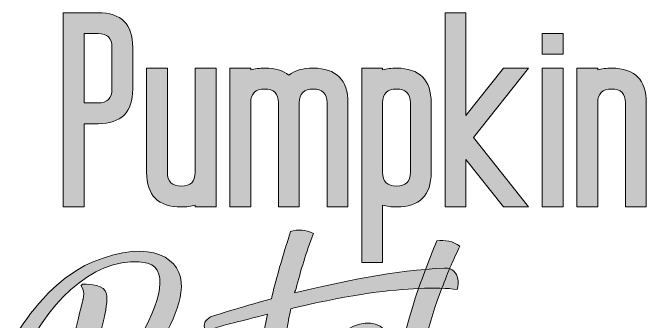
# Model space of a CAD drawing. Header units: inches. Extents: x 212 to 868, y -917 to -170.
# Drawn here: x 212 to 866, y -488 to -170 of the extents above; entities that cross this region are included whole.
import ezdxf

# ---------------------------------------------------------------- set-up
doc = ezdxf.new("R2010")
doc.units = ezdxf.units.IN
doc.header["$MEASUREMENT"] = 0
doc.layers.add('Layer 1', color=7, linetype='Continuous')

# ---------------------------------------------------------------- blocks, each defined once
blk = doc.blocks.new('block 3')
at = {"layer": 'Layer 1', "true_color": 0x02a9b5}
h = blk.add_hatch(color=142, dxfattribs=at)
h.dxf.hatch_style = 2
edge = h.paths.add_edge_path()
edge.add_spline(control_points=[(671.26, -444.2), (672.03, -447.68), (672.03, -451.16), (670.87, -455.42), (660.43, -453.87), (646.89, -453.48), (631.02, -454.26), (603.55, -455.42), (562.93, -460.06), (505.67, -473.6), (502.97, -473.99), (501.03, -474.76), (499.1, -475.15), (499.1, -475.15), (498.32, -478.63), (498.32, -478.63), (498.32, -478.63), (496.78, -486.37), (496.78, -486.37), (496.78, -488.69), (484.78, -543.63), (485.94, -576.9), (485.56, -605.91), (489.04, -622.16), (493.29, -632.61), (495.61, -638.41), (497.94, -643.05), (500.64, -645.76), (500.26, -645.76), (500.26, -645.76), (499.87, -646.15), (499.87, -646.15), (497.16, -647.31), (497.16, -647.31), (493.68, -648.86), (488.65, -650.79), (482.85, -651.95), (477.82, -653.11), (473.56, -647.7), (469.31, -638.8), (465.83, -631.83), (463.5, -622.16), (462.34, -609.78), (462.34, -609.78), (462.34, -609.39), (462.34, -609.39), (460.8, -589.66), (461.96, -564.52), (465.44, -537.05), (465.44, -537.05), (468.53, -513.84), (468.53, -513.84), (468.53, -513.84), (468.92, -513.45), (468.92, -513.45), (468.92, -511.9), (469.31, -510.35), (469.69, -508.42), (469.69, -507.65), (469.69, -507.26), (470.08, -506.87), (470.08, -505.71), (470.47, -504.16), (470.85, -502.23), (470.85, -502.23), (470.85, -501.07), (470.85, -501.07), (470.85, -501.07), (475.11, -480.95), (475.11, -480.95), (445.32, -488.3), (429.84, -492.17), (421.72, -494.88), (417.08, -496.43), (414.37, -497.59), (413.21, -498.36), (412.05, -497.97), (411.27, -497.2), (410.5, -496.04), (409.34, -494.1), (409.34, -491.78), (410.5, -489.08), (411.66, -487.14), (413.6, -485.21), (416.3, -483.66), (417.46, -482.89), (419.01, -482.5), (420.56, -482.11), (420.56, -482.11), (436.81, -477.08), (436.81, -477.08), (447.26, -473.99), (461.57, -469.73), (478.98, -465.09), (483.62, -445.36), (489.04, -426.01), (495.23, -407.06), (495.23, -407.06), (498.71, -395.45), (498.71, -395.45), (506.45, -393.13), (514.19, -393.9), (522.31, -397.39), (514.96, -417.12), (509.16, -436.07), (504.51, -454.26), (504.13, -455.42), (503.35, -456.96), (502.97, -458.9), (549, -447.68), (607.42, -435.3), (657.72, -433.36), (666.62, -432.98), (670.1, -438.39), (671.26, -444.2)], knot_values=[0, 0, 0, 0, 1, 1, 1, 2, 2, 2, 3, 3, 3, 4, 4, 4, 5, 5, 5, 6, 6, 6, 7, 7, 7, 8, 8, 8, 9, 9, 9, 10, 10, 10, 11, 11, 11, 12, 12, 12, 13, 13, 13, 14, 14, 14, 15, 15, 15, 16, 16, 16, 17, 17, 17, 18, 18, 18, 19, 19, 19, 20, 20, 20, 21, 21, 21, 22, 22, 22, 23, 23, 23, 24, 24, 24, 25, 25, 25, 26, 26, 26, 27, 27, 27, 28, 28, 28, 29, 29, 29, 30, 30, 30, 31, 31, 31, 32, 32, 32, 33, 33, 33, 34, 34, 34, 35, 35, 35, 36, 36, 36, 37, 37, 37, 38, 38, 38, 38], degree=3, periodic=1)
h = blk.add_hatch(color=142, dxfattribs=at)
h.dxf.hatch_style = 2
edge = h.paths.add_edge_path()
edge.add_spline(control_points=[(386.13, -453.1), (384.97, -480.95), (364.08, -513.45), (343.57, -538.98), (331.58, -554.07), (317.65, -568.39), (302.56, -582.7), (302.56, -582.7), (300.24, -585.02), (300.24, -585.02), (298.7, -586.57), (297.15, -588.5), (294.44, -590.44), (290.57, -590.44), (287.48, -589.66), (284.77, -587.73), (275.48, -633.77), (270.84, -673.62), (276.64, -677.49), (271.61, -677.87), (266.58, -677.87), (261.94, -677.49), (254.2, -676.33), (246.08, -674.78), (244.53, -668.97), (239.5, -650.79), (253.82, -595.47), (261.94, -562.58), (265.04, -548.27), (276.64, -497.59), (283.99, -467.8), (284.38, -467.41), (284.38, -466.64), (284.38, -465.86), (284.38, -465.48), (284.38, -465.48), (284.77, -465.48), (285.54, -461.22), (285.54, -457.74), (284.38, -455.03), (284.38, -455.03), (282.83, -451.16), (282.83, -451.16), (282.83, -451.16), (283.99, -450), (283.99, -450), (283.99, -450), (284.77, -450), (284.77, -450), (285.54, -450), (303.34, -449.23), (307.59, -456.58), (311.08, -462.38), (308.37, -474.76), (306.82, -482.89), (306.43, -484.82), (306.05, -485.98), (306.05, -486.37), (305.66, -486.75), (305.66, -487.14), (305.66, -487.53), (299.08, -516.93), (291.73, -549.82), (285.93, -580.77), (300.24, -565.29), (319.97, -542.08), (336.61, -516.16), (360.98, -478.63), (376.07, -434.53), (351.31, -428.34), (305.27, -417.12), (250.72, -462.38), (225.19, -520.8), (224.8, -520.8), (224.41, -520.8), (224.03, -520.41), (213.58, -517.7), (212.03, -513.84), (216.29, -501.07), (226.35, -484.82), (253.43, -444.58), (294.05, -427.17), (356.34, -401.25), (387.29, -424.08), (386.13, -453.1)], knot_values=[0, 0, 0, 0, 1, 1, 1, 2, 2, 2, 3, 3, 3, 4, 4, 4, 5, 5, 5, 6, 6, 6, 7, 7, 7, 8, 8, 8, 9, 9, 9, 10, 10, 10, 11, 11, 11, 12, 12, 12, 13, 13, 13, 14, 14, 14, 15, 15, 15, 16, 16, 16, 17, 17, 17, 18, 18, 18, 19, 19, 19, 20, 20, 20, 21, 21, 21, 22, 22, 22, 23, 23, 23, 24, 24, 24, 25, 25, 25, 26, 26, 26, 27, 27, 27, 28, 28, 28, 28], degree=3, periodic=1)
h = blk.add_hatch(color=142, dxfattribs=at)
h.dxf.hatch_style = 2
edge = h.paths.add_edge_path()
edge.add_spline(control_points=[(671.26, -653.11), (667, -653.89), (663.13, -653.89), (660.04, -653.5), (654.23, -653.11), (648.82, -650.79), (648.82, -644.99), (648.82, -597.02), (678.99, -524.67), (675.51, -526.6), (663.52, -531.63), (628.31, -595.08), (619.03, -630.29), (619.03, -630.29), (619.8, -631.06), (619.8, -631.06), (619.41, -631.06), (619.03, -631.45), (618.64, -631.45), (618.64, -631.45), (618.64, -631.83), (618.64, -631.83), (615.16, -633.38), (608.58, -636.86), (602.78, -635.7), (599.3, -634.93), (597.36, -633.38), (596.59, -631.45), (595.81, -630.29), (595.43, -629.13), (595.43, -627.96), (595.43, -623.71), (595.43, -619.07), (595.81, -614.43), (595.81, -614.43), (595.43, -614.04), (595.43, -614.04), (595.43, -614.04), (595.81, -613.65), (595.81, -613.65), (598.91, -573.03), (611.29, -515.77), (627.54, -464.32), (634.89, -442.65), (642.24, -422.53), (649.59, -405.12), (658.49, -403.96), (666.23, -405.51), (673.58, -410.54), (667.78, -422.53), (661.2, -436.85), (655.01, -453.87), (641.47, -487.91), (631.41, -534.34), (630.25, -538.98), (625.99, -558.71), (622.9, -576.12), (620.96, -590.05), (637.21, -554.07), (663.91, -508.42), (675.9, -509.58), (682.09, -509.58), (698.73, -520.03), (698.73, -522.73), (698.73, -524.67), (668.16, -603.59), (671.26, -653.11)], knot_values=[0, 0, 0, 0, 1, 1, 1, 2, 2, 2, 3, 3, 3, 4, 4, 4, 5, 5, 5, 6, 6, 6, 7, 7, 7, 8, 8, 8, 9, 9, 9, 10, 10, 10, 11, 11, 11, 12, 12, 12, 13, 13, 13, 14, 14, 14, 15, 15, 15, 16, 16, 16, 17, 17, 17, 18, 18, 18, 19, 19, 19, 20, 20, 20, 21, 21, 21, 22, 22, 22, 22], degree=3, periodic=1)
h = blk.add_hatch(color=142, dxfattribs=at)
h.dxf.hatch_style = 2
edge = h.paths.add_edge_path()
edge.add_spline(control_points=[(590.79, -513.45), (591.17, -508.42), (590.4, -502.23), (586.14, -499.52), (578.02, -494.49), (552.87, -514.61), (539.72, -557.55), (526.56, -600.5), (537.78, -635.32), (545.13, -636.48), (556.74, -638.41), (571.06, -622.55), (582.28, -605.14), (588.85, -595.08), (595.43, -583.47), (601.62, -570.32), (601.62, -570.32), (604.33, -571.48), (604.33, -571.48), (605.49, -572.64), (607.04, -573.41), (606.65, -574.96), (602.39, -592.76), (579.57, -641.89), (553.26, -648.08), (519.6, -655.05), (499.1, -614.43), (514.57, -557.55), (531.21, -496.04), (583.82, -475.15), (598.14, -500.68), (609.36, -521.96), (596.59, -521.96), (589.24, -523.12), (590.01, -519.64), (590.4, -516.54), (590.79, -513.45)], knot_values=[0, 0, 0, 0, 1, 1, 1, 2, 2, 2, 3, 3, 3, 4, 4, 4, 5, 5, 5, 6, 6, 6, 7, 7, 7, 8, 8, 8, 9, 9, 9, 10, 10, 10, 11, 11, 11, 12, 12, 12, 12], degree=3, periodic=1)
h = blk.add_hatch(color=142, dxfattribs=at)
h.dxf.hatch_style = 2
edge = h.paths.add_edge_path()
edge.add_spline(control_points=[(384.97, -606.3), (384.97, -606.3), (404.31, -569.55), (404.31, -569.55), (414.76, -550.98), (424.43, -532.79), (427.14, -532.79), (432.17, -532.79), (445.71, -533.18), (445.71, -540.53), (445.71, -547.88), (436.81, -629.9), (446.48, -634.93), (443, -636.86), (439.91, -638.02), (437.2, -639.19), (432.17, -641.12), (426.36, -642.28), (424.43, -639.57), (418.24, -631.06), (419.01, -605.91), (423.27, -581.93), (423.27, -581.93), (427.53, -554.46), (427.53, -554.46), (427.91, -552.91), (427.91, -552.52), (427.53, -552.91), (424.82, -557.17), (421.72, -561.42), (419.01, -566.07), (413.98, -573.8), (407.79, -584.25), (401.99, -594.69), (391.16, -614.81), (389.22, -618.68), (386.9, -618.68), (384.97, -619.07), (381.49, -618.68), (378.39, -617.52), (378.39, -617.52), (372.2, -615.97), (372.2, -615.97), (369.88, -600.88), (369.11, -586.18), (370.27, -571.87), (372.2, -548.27), (379.17, -520.03), (402.77, -505.71), (429.07, -489.08), (461.57, -503.39), (461.57, -512.67), (461.57, -517.32), (459.64, -521.57), (457.7, -525.83), (456.54, -528.15), (455.38, -530.08), (453.83, -532.02), (449.96, -528.92), (445.71, -526.6), (441.07, -524.67), (433.33, -521.57), (422.5, -520.03), (411.66, -525.83), (384.19, -540.14), (379.55, -605.14), (384.97, -606.3)], knot_values=[0, 0, 0, 0, 1, 1, 1, 2, 2, 2, 3, 3, 3, 4, 4, 4, 5, 5, 5, 6, 6, 6, 7, 7, 7, 8, 8, 8, 9, 9, 9, 10, 10, 10, 11, 11, 11, 12, 12, 12, 13, 13, 13, 14, 14, 14, 15, 15, 15, 16, 16, 16, 17, 17, 17, 18, 18, 18, 19, 19, 19, 20, 20, 20, 21, 21, 21, 22, 22, 22, 22], degree=3, periodic=1)
at = {"layer": 'Layer 1', "lineweight": 0}
for points, knots in [([(671.26, -444.2), (672.03, -447.68), (672.03, -451.16), (670.87, -455.42), (660.43, -453.87), (646.89, -453.48), (631.02, -454.26), (603.55, -455.42), (562.93, -460.06), (505.67, -473.6), (502.97, -473.99), (501.03, -474.76), (499.1, -475.15), (499.1, -475.15), (498.32, -478.63), (498.32, -478.63), (498.32, -478.63), (496.78, -486.37), (496.78, -486.37), (496.78, -488.69), (484.78, -543.63), (485.94, -576.9), (485.56, -605.91), (489.04, -622.16), (493.29, -632.61), (495.61, -638.41), (497.94, -643.05), (500.64, -645.76), (500.26, -645.76), (500.26, -645.76), (499.87, -646.15), (499.87, -646.15), (497.16, -647.31), (497.16, -647.31), (493.68, -648.86), (488.65, -650.79), (482.85, -651.95), (477.82, -653.11), (473.56, -647.7), (469.31, -638.8), (465.83, -631.83), (463.5, -622.16), (462.34, -609.78), (462.34, -609.78), (462.34, -609.39), (462.34, -609.39), (460.8, -589.66), (461.96, -564.52), (465.44, -537.05), (465.44, -537.05), (468.53, -513.84), (468.53, -513.84), (468.53, -513.84), (468.92, -513.45), (468.92, -513.45), (468.92, -511.9), (469.31, -510.35), (469.69, -508.42), (469.69, -507.65), (469.69, -507.26), (470.08, -506.87), (470.08, -505.71), (470.47, -504.16), (470.85, -502.23), (470.85, -502.23), (470.85, -501.07), (470.85, -501.07), (470.85, -501.07), (475.11, -480.95), (475.11, -480.95), (445.32, -488.3), (429.84, -492.17), (421.72, -494.88), (417.08, -496.43), (414.37, -497.59), (413.21, -498.36), (412.05, -497.97), (411.27, -497.2), (410.5, -496.04), (409.34, -494.1), (409.34, -491.78), (410.5, -489.08), (411.66, -487.14), (413.6, -485.21), (416.3, -483.66), (417.46, -482.89), (419.01, -482.5), (420.56, -482.11), (420.56, -482.11), (436.81, -477.08), (436.81, -477.08), (447.26, -473.99), (461.57, -469.73), (478.98, -465.09), (483.62, -445.36), (489.04, -426.01), (495.23, -407.06), (495.23, -407.06), (498.71, -395.45), (498.71, -395.45), (506.45, -393.13), (514.19, -393.9), (522.31, -397.39), (514.96, -417.12), (509.16, -436.07), (504.51, -454.26), (504.13, -455.42), (503.35, -456.96), (502.97, -458.9), (549, -447.68), (607.42, -435.3), (657.72, -433.36), (666.62, -432.98), (670.1, -438.39), (671.26, -444.2)], [0, 0, 0, 0, 1, 1, 1, 2, 2, 2, 3, 3, 3, 4, 4, 4, 5, 5, 5, 6, 6, 6, 7, 7, 7, 8, 8, 8, 9, 9, 9, 10, 10, 10, 11, 11, 11, 12, 12, 12, 13, 13, 13, 14, 14, 14, 15, 15, 15, 16, 16, 16, 17, 17, 17, 18, 18, 18, 19, 19, 19, 20, 20, 20, 21, 21, 21, 22, 22, 22, 23, 23, 23, 24, 24, 24, 25, 25, 25, 26, 26, 26, 27, 27, 27, 28, 28, 28, 29, 29, 29, 30, 30, 30, 31, 31, 31, 32, 32, 32, 33, 33, 33, 34, 34, 34, 35, 35, 35, 36, 36, 36, 37, 37, 37, 38, 38, 38, 38]), ([(386.13, -453.1), (384.97, -480.95), (364.08, -513.45), (343.57, -538.98), (331.58, -554.07), (317.65, -568.39), (302.56, -582.7), (302.56, -582.7), (300.24, -585.02), (300.24, -585.02), (298.7, -586.57), (297.15, -588.5), (294.44, -590.44), (290.57, -590.44), (287.48, -589.66), (284.77, -587.73), (275.48, -633.77), (270.84, -673.62), (276.64, -677.49), (271.61, -677.87), (266.58, -677.87), (261.94, -677.49), (254.2, -676.33), (246.08, -674.78), (244.53, -668.97), (239.5, -650.79), (253.82, -595.47), (261.94, -562.58), (265.04, -548.27), (276.64, -497.59), (283.99, -467.8), (284.38, -467.41), (284.38, -466.64), (284.38, -465.86), (284.38, -465.48), (284.38, -465.48), (284.77, -465.48), (285.54, -461.22), (285.54, -457.74), (284.38, -455.03), (284.38, -455.03), (282.83, -451.16), (282.83, -451.16), (282.83, -451.16), (283.99, -450), (283.99, -450), (283.99, -450), (284.77, -450), (284.77, -450), (285.54, -450), (303.34, -449.23), (307.59, -456.58), (311.08, -462.38), (308.37, -474.76), (306.82, -482.89), (306.43, -484.82), (306.05, -485.98), (306.05, -486.37), (305.66, -486.75), (305.66, -487.14), (305.66, -487.53), (299.08, -516.93), (291.73, -549.82), (285.93, -580.77), (300.24, -565.29), (319.97, -542.08), (336.61, -516.16), (360.98, -478.63), (376.07, -434.53), (351.31, -428.34), (305.27, -417.12), (250.72, -462.38), (225.19, -520.8), (224.8, -520.8), (224.41, -520.8), (224.03, -520.41), (213.58, -517.7), (212.03, -513.84), (216.29, -501.07), (226.35, -484.82), (253.43, -444.58), (294.05, -427.17), (356.34, -401.25), (387.29, -424.08), (386.13, -453.1)], [0, 0, 0, 0, 1, 1, 1, 2, 2, 2, 3, 3, 3, 4, 4, 4, 5, 5, 5, 6, 6, 6, 7, 7, 7, 8, 8, 8, 9, 9, 9, 10, 10, 10, 11, 11, 11, 12, 12, 12, 13, 13, 13, 14, 14, 14, 15, 15, 15, 16, 16, 16, 17, 17, 17, 18, 18, 18, 19, 19, 19, 20, 20, 20, 21, 21, 21, 22, 22, 22, 23, 23, 23, 24, 24, 24, 25, 25, 25, 26, 26, 26, 27, 27, 27, 28, 28, 28, 28]), ([(671.26, -653.11), (667, -653.89), (663.13, -653.89), (660.04, -653.5), (654.23, -653.11), (648.82, -650.79), (648.82, -644.99), (648.82, -597.02), (678.99, -524.67), (675.51, -526.6), (663.52, -531.63), (628.31, -595.08), (619.03, -630.29), (619.03, -630.29), (619.8, -631.06), (619.8, -631.06), (619.41, -631.06), (619.03, -631.45), (618.64, -631.45), (618.64, -631.45), (618.64, -631.83), (618.64, -631.83), (615.16, -633.38), (608.58, -636.86), (602.78, -635.7), (599.3, -634.93), (597.36, -633.38), (596.59, -631.45), (595.81, -630.29), (595.43, -629.13), (595.43, -627.96), (595.43, -623.71), (595.43, -619.07), (595.81, -614.43), (595.81, -614.43), (595.43, -614.04), (595.43, -614.04), (595.43, -614.04), (595.81, -613.65), (595.81, -613.65), (598.91, -573.03), (611.29, -515.77), (627.54, -464.32), (634.89, -442.65), (642.24, -422.53), (649.59, -405.12), (658.49, -403.96), (666.23, -405.51), (673.58, -410.54), (667.78, -422.53), (661.2, -436.85), (655.01, -453.87), (641.47, -487.91), (631.41, -534.34), (630.25, -538.98), (625.99, -558.71), (622.9, -576.12), (620.96, -590.05), (637.21, -554.07), (663.91, -508.42), (675.9, -509.58), (682.09, -509.58), (698.73, -520.03), (698.73, -522.73), (698.73, -524.67), (668.16, -603.59), (671.26, -653.11)], [0, 0, 0, 0, 1, 1, 1, 2, 2, 2, 3, 3, 3, 4, 4, 4, 5, 5, 5, 6, 6, 6, 7, 7, 7, 8, 8, 8, 9, 9, 9, 10, 10, 10, 11, 11, 11, 12, 12, 12, 13, 13, 13, 14, 14, 14, 15, 15, 15, 16, 16, 16, 17, 17, 17, 18, 18, 18, 19, 19, 19, 20, 20, 20, 21, 21, 21, 22, 22, 22, 22]), ([(590.79, -513.45), (591.17, -508.42), (590.4, -502.23), (586.14, -499.52), (578.02, -494.49), (552.87, -514.61), (539.72, -557.55), (526.56, -600.5), (537.78, -635.32), (545.13, -636.48), (556.74, -638.41), (571.06, -622.55), (582.28, -605.14), (588.85, -595.08), (595.43, -583.47), (601.62, -570.32), (601.62, -570.32), (604.33, -571.48), (604.33, -571.48), (605.49, -572.64), (607.04, -573.41), (606.65, -574.96), (602.39, -592.76), (579.57, -641.89), (553.26, -648.08), (519.6, -655.05), (499.1, -614.43), (514.57, -557.55), (531.21, -496.04), (583.82, -475.15), (598.14, -500.68), (609.36, -521.96), (596.59, -521.96), (589.24, -523.12), (590.01, -519.64), (590.4, -516.54), (590.79, -513.45)], [0, 0, 0, 0, 1, 1, 1, 2, 2, 2, 3, 3, 3, 4, 4, 4, 5, 5, 5, 6, 6, 6, 7, 7, 7, 8, 8, 8, 9, 9, 9, 10, 10, 10, 11, 11, 11, 12, 12, 12, 12]), ([(384.97, -606.3), (384.97, -606.3), (404.31, -569.55), (404.31, -569.55), (414.76, -550.98), (424.43, -532.79), (427.14, -532.79), (432.17, -532.79), (445.71, -533.18), (445.71, -540.53), (445.71, -547.88), (436.81, -629.9), (446.48, -634.93), (443, -636.86), (439.91, -638.02), (437.2, -639.19), (432.17, -641.12), (426.36, -642.28), (424.43, -639.57), (418.24, -631.06), (419.01, -605.91), (423.27, -581.93), (423.27, -581.93), (427.53, -554.46), (427.53, -554.46), (427.91, -552.91), (427.91, -552.52), (427.53, -552.91), (424.82, -557.17), (421.72, -561.42), (419.01, -566.07), (413.98, -573.8), (407.79, -584.25), (401.99, -594.69), (391.16, -614.81), (389.22, -618.68), (386.9, -618.68), (384.97, -619.07), (381.49, -618.68), (378.39, -617.52), (378.39, -617.52), (372.2, -615.97), (372.2, -615.97), (369.88, -600.88), (369.11, -586.18), (370.27, -571.87), (372.2, -548.27), (379.17, -520.03), (402.77, -505.71), (429.07, -489.08), (461.57, -503.39), (461.57, -512.67), (461.57, -517.32), (459.64, -521.57), (457.7, -525.83), (456.54, -528.15), (455.38, -530.08), (453.83, -532.02), (449.96, -528.92), (445.71, -526.6), (441.07, -524.67), (433.33, -521.57), (422.5, -520.03), (411.66, -525.83), (384.19, -540.14), (379.55, -605.14), (384.97, -606.3)], [0, 0, 0, 0, 1, 1, 1, 2, 2, 2, 3, 3, 3, 4, 4, 4, 5, 5, 5, 6, 6, 6, 7, 7, 7, 8, 8, 8, 9, 9, 9, 10, 10, 10, 11, 11, 11, 12, 12, 12, 13, 13, 13, 14, 14, 14, 15, 15, 15, 16, 16, 16, 17, 17, 17, 18, 18, 18, 19, 19, 19, 20, 20, 20, 21, 21, 21, 22, 22, 22, 22])]:
    blk.add_open_spline(points, degree=3, knots=knots, dxfattribs=at)
blk = doc.blocks.new('block 4')
at = {"layer": 'Layer 1', "true_color": 0xe86203}
h = blk.add_hatch(color=32, dxfattribs=at)
h.dxf.hatch_style = 2
edge = h.paths.add_edge_path()
edge.add_spline(control_points=[(300.12, -169.66), (323.99, -169.66), (335.93, -181.6), (335.93, -205.47), (335.93, -205.47), (335.93, -248.44), (335.93, -248.44), (335.93, -272.31), (323.99, -284.25), (300.12, -284.25), (300.12, -284.25), (285.79, -284.25), (285.79, -284.25), (285.79, -284.25), (285.79, -370.19), (285.79, -370.19), (285.79, -370.19), (264.31, -370.19), (264.31, -370.19), (264.31, -370.19), (264.31, -169.66), (264.31, -169.66), (264.31, -169.66), (300.12, -169.66), (300.12, -169.66)], knot_values=[0, 0, 0, 0, 1, 1, 1, 2, 2, 2, 3, 3, 3, 4, 4, 4, 5, 5, 5, 6, 6, 6, 7, 7, 7, 8, 8, 8, 8], degree=3, periodic=1)
edge = h.paths.add_edge_path()
edge.add_spline(control_points=[(314.44, -205.47), (314.44, -195.92), (309.67, -191.14), (300.12, -191.14), (300.12, -191.14), (285.79, -191.14), (285.79, -191.14), (285.79, -191.14), (285.79, -262.76), (285.79, -262.76), (285.79, -262.76), (300.12, -262.76), (300.12, -262.76), (309.67, -262.76), (314.44, -257.99), (314.44, -248.44), (314.44, -248.44), (314.44, -205.47), (314.44, -205.47)], knot_values=[0, 0, 0, 0, 1, 1, 1, 2, 2, 2, 3, 3, 3, 4, 4, 4, 5, 5, 5, 6, 6, 6, 6], degree=3, periodic=1)
h = blk.add_hatch(color=32, dxfattribs=at)
h.dxf.hatch_style = 2
h.paths.add_polyline_path([(679.7, -321.21), (679.7, -370.19), (658.22, -370.19), (658.22, -169.66), (679.7, -169.66), (679.7, -275.94), (718.38, -226.95), (744.16, -226.95), (687.58, -298.57), (744.16, -370.19), (718.38, -370.19)])
h = blk.add_hatch(color=32, dxfattribs=at)
h.dxf.hatch_style = 2
h.paths.add_polyline_path([(779.97, -212.63), (758.49, -212.63), (758.49, -191.14), (779.97, -191.14)])
h.paths.add_polyline_path([(779.97, -370.19), (758.49, -370.19), (758.49, -226.95), (779.97, -226.95)])
h = blk.add_hatch(color=32, dxfattribs=at)
h.dxf.hatch_style = 2
edge = h.paths.add_edge_path()
edge.add_spline(control_points=[(400.39, -226.95), (400.39, -226.95), (421.87, -226.95), (421.87, -226.95), (421.87, -226.95), (421.87, -370.19), (421.87, -370.19), (421.87, -370.19), (400.39, -370.19), (400.39, -370.19), (400.39, -370.19), (400.39, -368.33), (400.39, -368.33), (396.18, -369.57), (391.41, -370.19), (386.06, -370.19), (362.19, -370.19), (350.25, -358.26), (350.25, -334.38), (350.25, -334.38), (350.25, -226.95), (350.25, -226.95), (350.25, -226.95), (371.74, -226.95), (371.74, -226.95), (371.74, -226.95), (371.74, -334.38), (371.74, -334.38), (371.74, -343.93), (376.51, -348.71), (386.06, -348.71), (395.61, -348.71), (400.39, -343.93), (400.39, -334.38), (400.39, -334.38), (400.39, -226.95), (400.39, -226.95)], knot_values=[0, 0, 0, 0, 1, 1, 1, 2, 2, 2, 3, 3, 3, 4, 4, 4, 5, 5, 5, 6, 6, 6, 7, 7, 7, 8, 8, 8, 9, 9, 9, 10, 10, 10, 11, 11, 11, 12, 12, 12, 12], degree=3, periodic=1)
h = blk.add_hatch(color=32, dxfattribs=at)
h.dxf.hatch_style = 2
edge = h.paths.add_edge_path()
edge.add_spline(control_points=[(457.68, -370.19), (457.68, -370.19), (436.2, -370.19), (436.2, -370.19), (436.2, -370.19), (436.2, -226.95), (436.2, -226.95), (436.2, -226.95), (457.68, -226.95), (457.68, -226.95), (457.68, -226.95), (457.68, -228.82), (457.68, -228.82), (461.88, -227.58), (466.66, -226.95), (472.01, -226.95), (482.8, -226.95), (491.15, -229.39), (497.07, -234.26), (502.99, -229.39), (511.35, -226.95), (522.14, -226.95), (546.01, -226.95), (557.95, -238.89), (557.95, -262.76), (557.95, -262.76), (557.95, -370.19), (557.95, -370.19), (557.95, -370.19), (536.46, -370.19), (536.46, -370.19), (536.46, -370.19), (536.46, -262.76), (536.46, -262.76), (536.46, -253.22), (531.69, -248.44), (522.14, -248.44), (512.59, -248.44), (507.82, -253.22), (507.82, -262.76), (507.82, -262.76), (507.82, -370.19), (507.82, -370.19), (507.82, -370.19), (486.33, -370.19), (486.33, -370.19), (486.33, -370.19), (486.33, -262.76), (486.33, -262.76), (486.33, -253.22), (481.55, -248.44), (472.01, -248.44), (462.46, -248.44), (457.68, -253.22), (457.68, -262.76), (457.68, -262.76), (457.68, -370.19), (457.68, -370.19)], knot_values=[0, 0, 0, 0, 1, 1, 1, 2, 2, 2, 3, 3, 3, 4, 4, 4, 5, 5, 5, 6, 6, 6, 7, 7, 7, 8, 8, 8, 9, 9, 9, 10, 10, 10, 11, 11, 11, 12, 12, 12, 13, 13, 13, 14, 14, 14, 15, 15, 15, 16, 16, 16, 17, 17, 17, 18, 18, 18, 19, 19, 19, 19], degree=3, periodic=1)
h = blk.add_hatch(color=32, dxfattribs=at)
h.dxf.hatch_style = 2
edge = h.paths.add_edge_path()
edge.add_spline(control_points=[(608.09, -226.95), (631.96, -226.95), (643.9, -238.89), (643.9, -262.76), (643.9, -262.76), (643.9, -334.38), (643.9, -334.38), (643.9, -358.26), (631.96, -370.19), (608.09, -370.19), (602.74, -370.19), (597.96, -369.57), (593.76, -368.33), (593.76, -368.33), (593.76, -427.49), (593.76, -427.49), (593.76, -427.49), (572.27, -427.49), (572.27, -427.49), (572.27, -427.49), (572.27, -226.95), (572.27, -226.95), (572.27, -226.95), (593.76, -226.95), (593.76, -226.95), (593.76, -226.95), (593.76, -228.82), (593.76, -228.82), (597.96, -227.58), (602.74, -226.95), (608.09, -226.95)], knot_values=[0, 0, 0, 0, 1, 1, 1, 2, 2, 2, 3, 3, 3, 4, 4, 4, 5, 5, 5, 6, 6, 6, 7, 7, 7, 8, 8, 8, 9, 9, 9, 10, 10, 10, 10], degree=3, periodic=1)
edge = h.paths.add_edge_path()
edge.add_spline(control_points=[(622.41, -262.76), (622.41, -253.22), (617.63, -248.44), (608.09, -248.44), (598.54, -248.44), (593.76, -253.22), (593.76, -262.76), (593.76, -262.76), (593.76, -334.38), (593.76, -334.38), (593.76, -343.93), (598.54, -348.71), (608.09, -348.71), (617.63, -348.71), (622.41, -343.93), (622.41, -334.38), (622.41, -334.38), (622.41, -262.76), (622.41, -262.76)], knot_values=[0, 0, 0, 0, 1, 1, 1, 2, 2, 2, 3, 3, 3, 4, 4, 4, 5, 5, 5, 6, 6, 6, 6], degree=3, periodic=1)
h = blk.add_hatch(color=32, dxfattribs=at)
h.dxf.hatch_style = 2
edge = h.paths.add_edge_path()
edge.add_spline(control_points=[(815.78, -370.19), (815.78, -370.19), (794.3, -370.19), (794.3, -370.19), (794.3, -370.19), (794.3, -226.95), (794.3, -226.95), (794.3, -226.95), (815.78, -226.95), (815.78, -226.95), (815.78, -226.95), (815.78, -228.82), (815.78, -228.82), (819.98, -227.58), (824.76, -226.95), (830.11, -226.95), (853.98, -226.95), (865.92, -238.89), (865.92, -262.76), (865.92, -262.76), (865.92, -370.19), (865.92, -370.19), (865.92, -370.19), (844.43, -370.19), (844.43, -370.19), (844.43, -370.19), (844.43, -262.76), (844.43, -262.76), (844.43, -253.22), (839.65, -248.44), (830.11, -248.44), (820.56, -248.44), (815.78, -253.22), (815.78, -262.76), (815.78, -262.76), (815.78, -370.19), (815.78, -370.19)], knot_values=[0, 0, 0, 0, 1, 1, 1, 2, 2, 2, 3, 3, 3, 4, 4, 4, 5, 5, 5, 6, 6, 6, 7, 7, 7, 8, 8, 8, 9, 9, 9, 10, 10, 10, 11, 11, 11, 12, 12, 12, 12], degree=3, periodic=1)
at = {"layer": 'Layer 1', "lineweight": 0}
for points in [[(679.7, -321.21), (679.7, -370.19), (658.22, -370.19), (658.22, -169.66), (679.7, -169.66), (679.7, -275.94), (718.38, -226.95), (744.16, -226.95), (687.58, -298.57), (744.16, -370.19), (718.38, -370.19), (679.7, -321.21)], [(779.97, -212.63), (758.49, -212.63), (758.49, -191.14), (779.97, -191.14), (779.97, -212.63)], [(779.97, -370.19), (758.49, -370.19), (758.49, -226.95), (779.97, -226.95), (779.97, -370.19)]]:
    blk.add_lwpolyline(points, dxfattribs=at)
for points, knots in [([(300.12, -169.66), (323.99, -169.66), (335.93, -181.6), (335.93, -205.47), (335.93, -205.47), (335.93, -248.44), (335.93, -248.44), (335.93, -272.31), (323.99, -284.25), (300.12, -284.25), (300.12, -284.25), (285.79, -284.25), (285.79, -284.25), (285.79, -284.25), (285.79, -370.19), (285.79, -370.19), (285.79, -370.19), (264.31, -370.19), (264.31, -370.19), (264.31, -370.19), (264.31, -169.66), (264.31, -169.66), (264.31, -169.66), (300.12, -169.66), (300.12, -169.66)], [0, 0, 0, 0, 1, 1, 1, 2, 2, 2, 3, 3, 3, 4, 4, 4, 5, 5, 5, 6, 6, 6, 7, 7, 7, 8, 8, 8, 8]), ([(314.44, -205.47), (314.44, -195.92), (309.67, -191.14), (300.12, -191.14), (300.12, -191.14), (285.79, -191.14), (285.79, -191.14), (285.79, -191.14), (285.79, -262.76), (285.79, -262.76), (285.79, -262.76), (300.12, -262.76), (300.12, -262.76), (309.67, -262.76), (314.44, -257.99), (314.44, -248.44), (314.44, -248.44), (314.44, -205.47), (314.44, -205.47)], [0, 0, 0, 0, 1, 1, 1, 2, 2, 2, 3, 3, 3, 4, 4, 4, 5, 5, 5, 6, 6, 6, 6]), ([(400.39, -226.95), (400.39, -226.95), (421.87, -226.95), (421.87, -226.95), (421.87, -226.95), (421.87, -370.19), (421.87, -370.19), (421.87, -370.19), (400.39, -370.19), (400.39, -370.19), (400.39, -370.19), (400.39, -368.33), (400.39, -368.33), (396.18, -369.57), (391.41, -370.19), (386.06, -370.19), (362.19, -370.19), (350.25, -358.26), (350.25, -334.38), (350.25, -334.38), (350.25, -226.95), (350.25, -226.95), (350.25, -226.95), (371.74, -226.95), (371.74, -226.95), (371.74, -226.95), (371.74, -334.38), (371.74, -334.38), (371.74, -343.93), (376.51, -348.71), (386.06, -348.71), (395.61, -348.71), (400.39, -343.93), (400.39, -334.38), (400.39, -334.38), (400.39, -226.95), (400.39, -226.95)], [0, 0, 0, 0, 1, 1, 1, 2, 2, 2, 3, 3, 3, 4, 4, 4, 5, 5, 5, 6, 6, 6, 7, 7, 7, 8, 8, 8, 9, 9, 9, 10, 10, 10, 11, 11, 11, 12, 12, 12, 12]), ([(457.68, -370.19), (457.68, -370.19), (436.2, -370.19), (436.2, -370.19), (436.2, -370.19), (436.2, -226.95), (436.2, -226.95), (436.2, -226.95), (457.68, -226.95), (457.68, -226.95), (457.68, -226.95), (457.68, -228.82), (457.68, -228.82), (461.88, -227.58), (466.66, -226.95), (472.01, -226.95), (482.8, -226.95), (491.15, -229.39), (497.07, -234.26), (502.99, -229.39), (511.35, -226.95), (522.14, -226.95), (546.01, -226.95), (557.95, -238.89), (557.95, -262.76), (557.95, -262.76), (557.95, -370.19), (557.95, -370.19), (557.95, -370.19), (536.46, -370.19), (536.46, -370.19), (536.46, -370.19), (536.46, -262.76), (536.46, -262.76), (536.46, -253.22), (531.69, -248.44), (522.14, -248.44), (512.59, -248.44), (507.82, -253.22), (507.82, -262.76), (507.82, -262.76), (507.82, -370.19), (507.82, -370.19), (507.82, -370.19), (486.33, -370.19), (486.33, -370.19), (486.33, -370.19), (486.33, -262.76), (486.33, -262.76), (486.33, -253.22), (481.55, -248.44), (472.01, -248.44), (462.46, -248.44), (457.68, -253.22), (457.68, -262.76), (457.68, -262.76), (457.68, -370.19), (457.68, -370.19)], [0, 0, 0, 0, 1, 1, 1, 2, 2, 2, 3, 3, 3, 4, 4, 4, 5, 5, 5, 6, 6, 6, 7, 7, 7, 8, 8, 8, 9, 9, 9, 10, 10, 10, 11, 11, 11, 12, 12, 12, 13, 13, 13, 14, 14, 14, 15, 15, 15, 16, 16, 16, 17, 17, 17, 18, 18, 18, 19, 19, 19, 19]), ([(608.09, -226.95), (631.96, -226.95), (643.9, -238.89), (643.9, -262.76), (643.9, -262.76), (643.9, -334.38), (643.9, -334.38), (643.9, -358.26), (631.96, -370.19), (608.09, -370.19), (602.74, -370.19), (597.96, -369.57), (593.76, -368.33), (593.76, -368.33), (593.76, -427.49), (593.76, -427.49), (593.76, -427.49), (572.27, -427.49), (572.27, -427.49), (572.27, -427.49), (572.27, -226.95), (572.27, -226.95), (572.27, -226.95), (593.76, -226.95), (593.76, -226.95), (593.76, -226.95), (593.76, -228.82), (593.76, -228.82), (597.96, -227.58), (602.74, -226.95), (608.09, -226.95)], [0, 0, 0, 0, 1, 1, 1, 2, 2, 2, 3, 3, 3, 4, 4, 4, 5, 5, 5, 6, 6, 6, 7, 7, 7, 8, 8, 8, 9, 9, 9, 10, 10, 10, 10]), ([(815.78, -370.19), (815.78, -370.19), (794.3, -370.19), (794.3, -370.19), (794.3, -370.19), (794.3, -226.95), (794.3, -226.95), (794.3, -226.95), (815.78, -226.95), (815.78, -226.95), (815.78, -226.95), (815.78, -228.82), (815.78, -228.82), (819.98, -227.58), (824.76, -226.95), (830.11, -226.95), (853.98, -226.95), (865.92, -238.89), (865.92, -262.76), (865.92, -262.76), (865.92, -370.19), (865.92, -370.19), (865.92, -370.19), (844.43, -370.19), (844.43, -370.19), (844.43, -370.19), (844.43, -262.76), (844.43, -262.76), (844.43, -253.22), (839.65, -248.44), (830.11, -248.44), (820.56, -248.44), (815.78, -253.22), (815.78, -262.76), (815.78, -262.76), (815.78, -370.19), (815.78, -370.19)], [0, 0, 0, 0, 1, 1, 1, 2, 2, 2, 3, 3, 3, 4, 4, 4, 5, 5, 5, 6, 6, 6, 7, 7, 7, 8, 8, 8, 9, 9, 9, 10, 10, 10, 11, 11, 11, 12, 12, 12, 12]), ([(622.41, -262.76), (622.41, -253.22), (617.63, -248.44), (608.09, -248.44), (598.54, -248.44), (593.76, -253.22), (593.76, -262.76), (593.76, -262.76), (593.76, -334.38), (593.76, -334.38), (593.76, -343.93), (598.54, -348.71), (608.09, -348.71), (617.63, -348.71), (622.41, -343.93), (622.41, -334.38), (622.41, -334.38), (622.41, -262.76), (622.41, -262.76)], [0, 0, 0, 0, 1, 1, 1, 2, 2, 2, 3, 3, 3, 4, 4, 4, 5, 5, 5, 6, 6, 6, 6])]:
    blk.add_open_spline(points, degree=3, knots=knots, dxfattribs=at)
blk = doc.blocks.new('block 2')
at = {"layer": 'Layer 1'}
for name in ['block 4', 'block 3']:
    blk.add_blockref(name, (0, 0), dxfattribs=at)

msp = doc.modelspace()

# ---------------------------------------------------------------- block references
at = {"layer": 'Layer 1'}
msp.add_blockref('block 2', (0, 0), dxfattribs=at)

doc.saveas('drawing.dxf')
